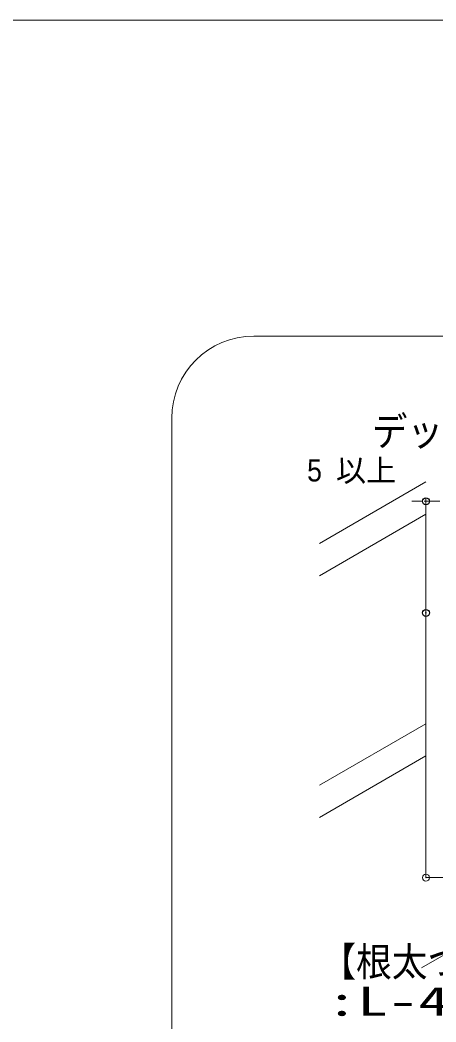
# Model space of a CAD drawing. Units: millimetres, scale not verified. Extents: x -4750 to 4750, y -3000 to 3000.
# Drawn here: x -1455.7 to -1306.5, y -1426.5 to -1067.5 of the extents above; entities that cross this region are included whole.
import ezdxf
from ezdxf.enums import TextEntityAlignment as Align

# ---------------------------------------------------------------- set-up
doc = ezdxf.new("R2010")
doc.units = ezdxf.units.MM
doc.header["$LTSCALE"] = 5
doc.header["$PDMODE"] = 32
doc.header["$PDSIZE"] = 2.5
for name, color, linetype, lineweight in [('0-2_根太', 7, 'Continuous', 9), ('0-3_一般', 7, 'Continuous', 9), ('0-4_0', 7, 'Continuous', 9), ('0-5_図枠', 7, 'Continuous', 9), ('0-6_文字', 7, 'Continuous', 9), ('0-7_寸法', 7, 'Continuous', 9)]:
    doc.layers.add(name, color=color, linetype=linetype, lineweight=lineweight)
doc.layers.add('0-9_Defpoints', color=7, linetype='Continuous')
doc.styles.add('Osaka', font='')
doc.styles.add('ＭＳ ゴシック', font='')
doc.styles.get('Osaka').set_extended_font_data('Osaka')
doc.styles.get('ＭＳ ゴシック').set_extended_font_data('MS Gothic')

# ---------------------------------------------------------------- blocks, each defined once
blk = doc.blocks.new('_DOT')
at = {"layer": '0-4_0'}
for p, q in [((-10, 0), (-20, 0)), ((-5, 0), (5, 0))]:
    blk.add_line(p, q, dxfattribs=at)

msp = doc.modelspace()

# ---------------------------------------------------------------- linework, layer by layer
at = {"layer": '0-2_根太', "color": 4}
msp.add_point((-1310.099, -1374.766), dxfattribs=at)
at = {"layer": '0-3_一般'}
for p, q in [((-1371.836, -1180.712), (-584.786, -1180.712)), ((-1401.311, -1527.321), (-1401.311, -1210.187)), ((-1310.099, -1374.766), (-1310.099, -1238.712)), ((-1058.213, -1374.766), (-1310.099, -1374.766))]:
    msp.add_line(p, q, dxfattribs=at)
at = {"layer": '0-3_一般', "color": 134}
for p, q in [((-1310.099, -1232.997), (-1348.278, -1255.04)), ((-1310.099, -1244.544), (-1348.278, -1266.587)), ((-1310.099, -1319.6), (-1348.278, -1341.643)), ((-1310.099, -1331.147), (-1348.278, -1353.19)), ((-1255.65, -1374.766), (-1311.662, -1407.105))]:
    msp.add_line(p, q, dxfattribs=at)
at = {"layer": '0-3_一般'}
msp.add_arc((-1371.836, -1210.187), 29.475, 90, 180, dxfattribs=at)
at = {"layer": '0-5_図枠'}
msp.add_lwpolyline([(-2500, -1067.501), (-500, -1067.501), (-500, -2367.501), (-2500, -2367.501)], close=True, dxfattribs=at)
at = {"layer": '0-7_寸法'}
for p, q in [((-1312.603, -1239.904), (-1315.106, -1239.904)), ((-1310.099, -1274.904), (-1310.099, -1239.904)), ((-1305.099, -1239.904), (-1310.099, -1239.904))]:
    msp.add_line(p, q, dxfattribs=at)
at = {"layer": '0-9_Defpoints'}
for p in [(-1310.099, -1239.904), (-1310.099, -1279.904)]:
    msp.add_point(p, dxfattribs=at)

# ---------------------------------------------------------------- block references
at = {"layer": '0-7_寸法', "xscale": 0.1251862, "yscale": 0.1251862}
msp.add_blockref('_DOT', (-1310.099, -1239.904), dxfattribs=at)

# ---------------------------------------------------------------- texts
at = {"layer": '0-6_文字', "style": 'ＭＳ ゴシック'}
for s, width, p in [('【根太つなぎ】', 0.9, (-1347.933, -1413.222)), (':L-40x15xt1.6', 1.55, (-1345.743, -1427.356))]:
    msp.add_text(s, height=10.41, dxfattribs=dict(at, width=width)).set_placement(p, align=Align.BOTTOM_LEFT)
at = {"layer": '0-7_寸法', "width": 0.9}
for s, height, style, p in [('デッキはね出し', 10.41, 'ＭＳ ゴシック', (-1329.507, -1223.153)), ('5', 7.918, 'Osaka', (-1352.719, -1235.192))]:
    msp.add_text(s, height=height, dxfattribs=dict(at, style=style)).set_placement(p, align=Align.BOTTOM_LEFT)
at = {"layer": '0-7_寸法', "style": 'Osaka'}
msp.add_text('以上', height=7.918, dxfattribs=at).set_placement((-1342.378, -1235.192), align=Align.BOTTOM_LEFT)

doc.saveas('drawing.dxf')
